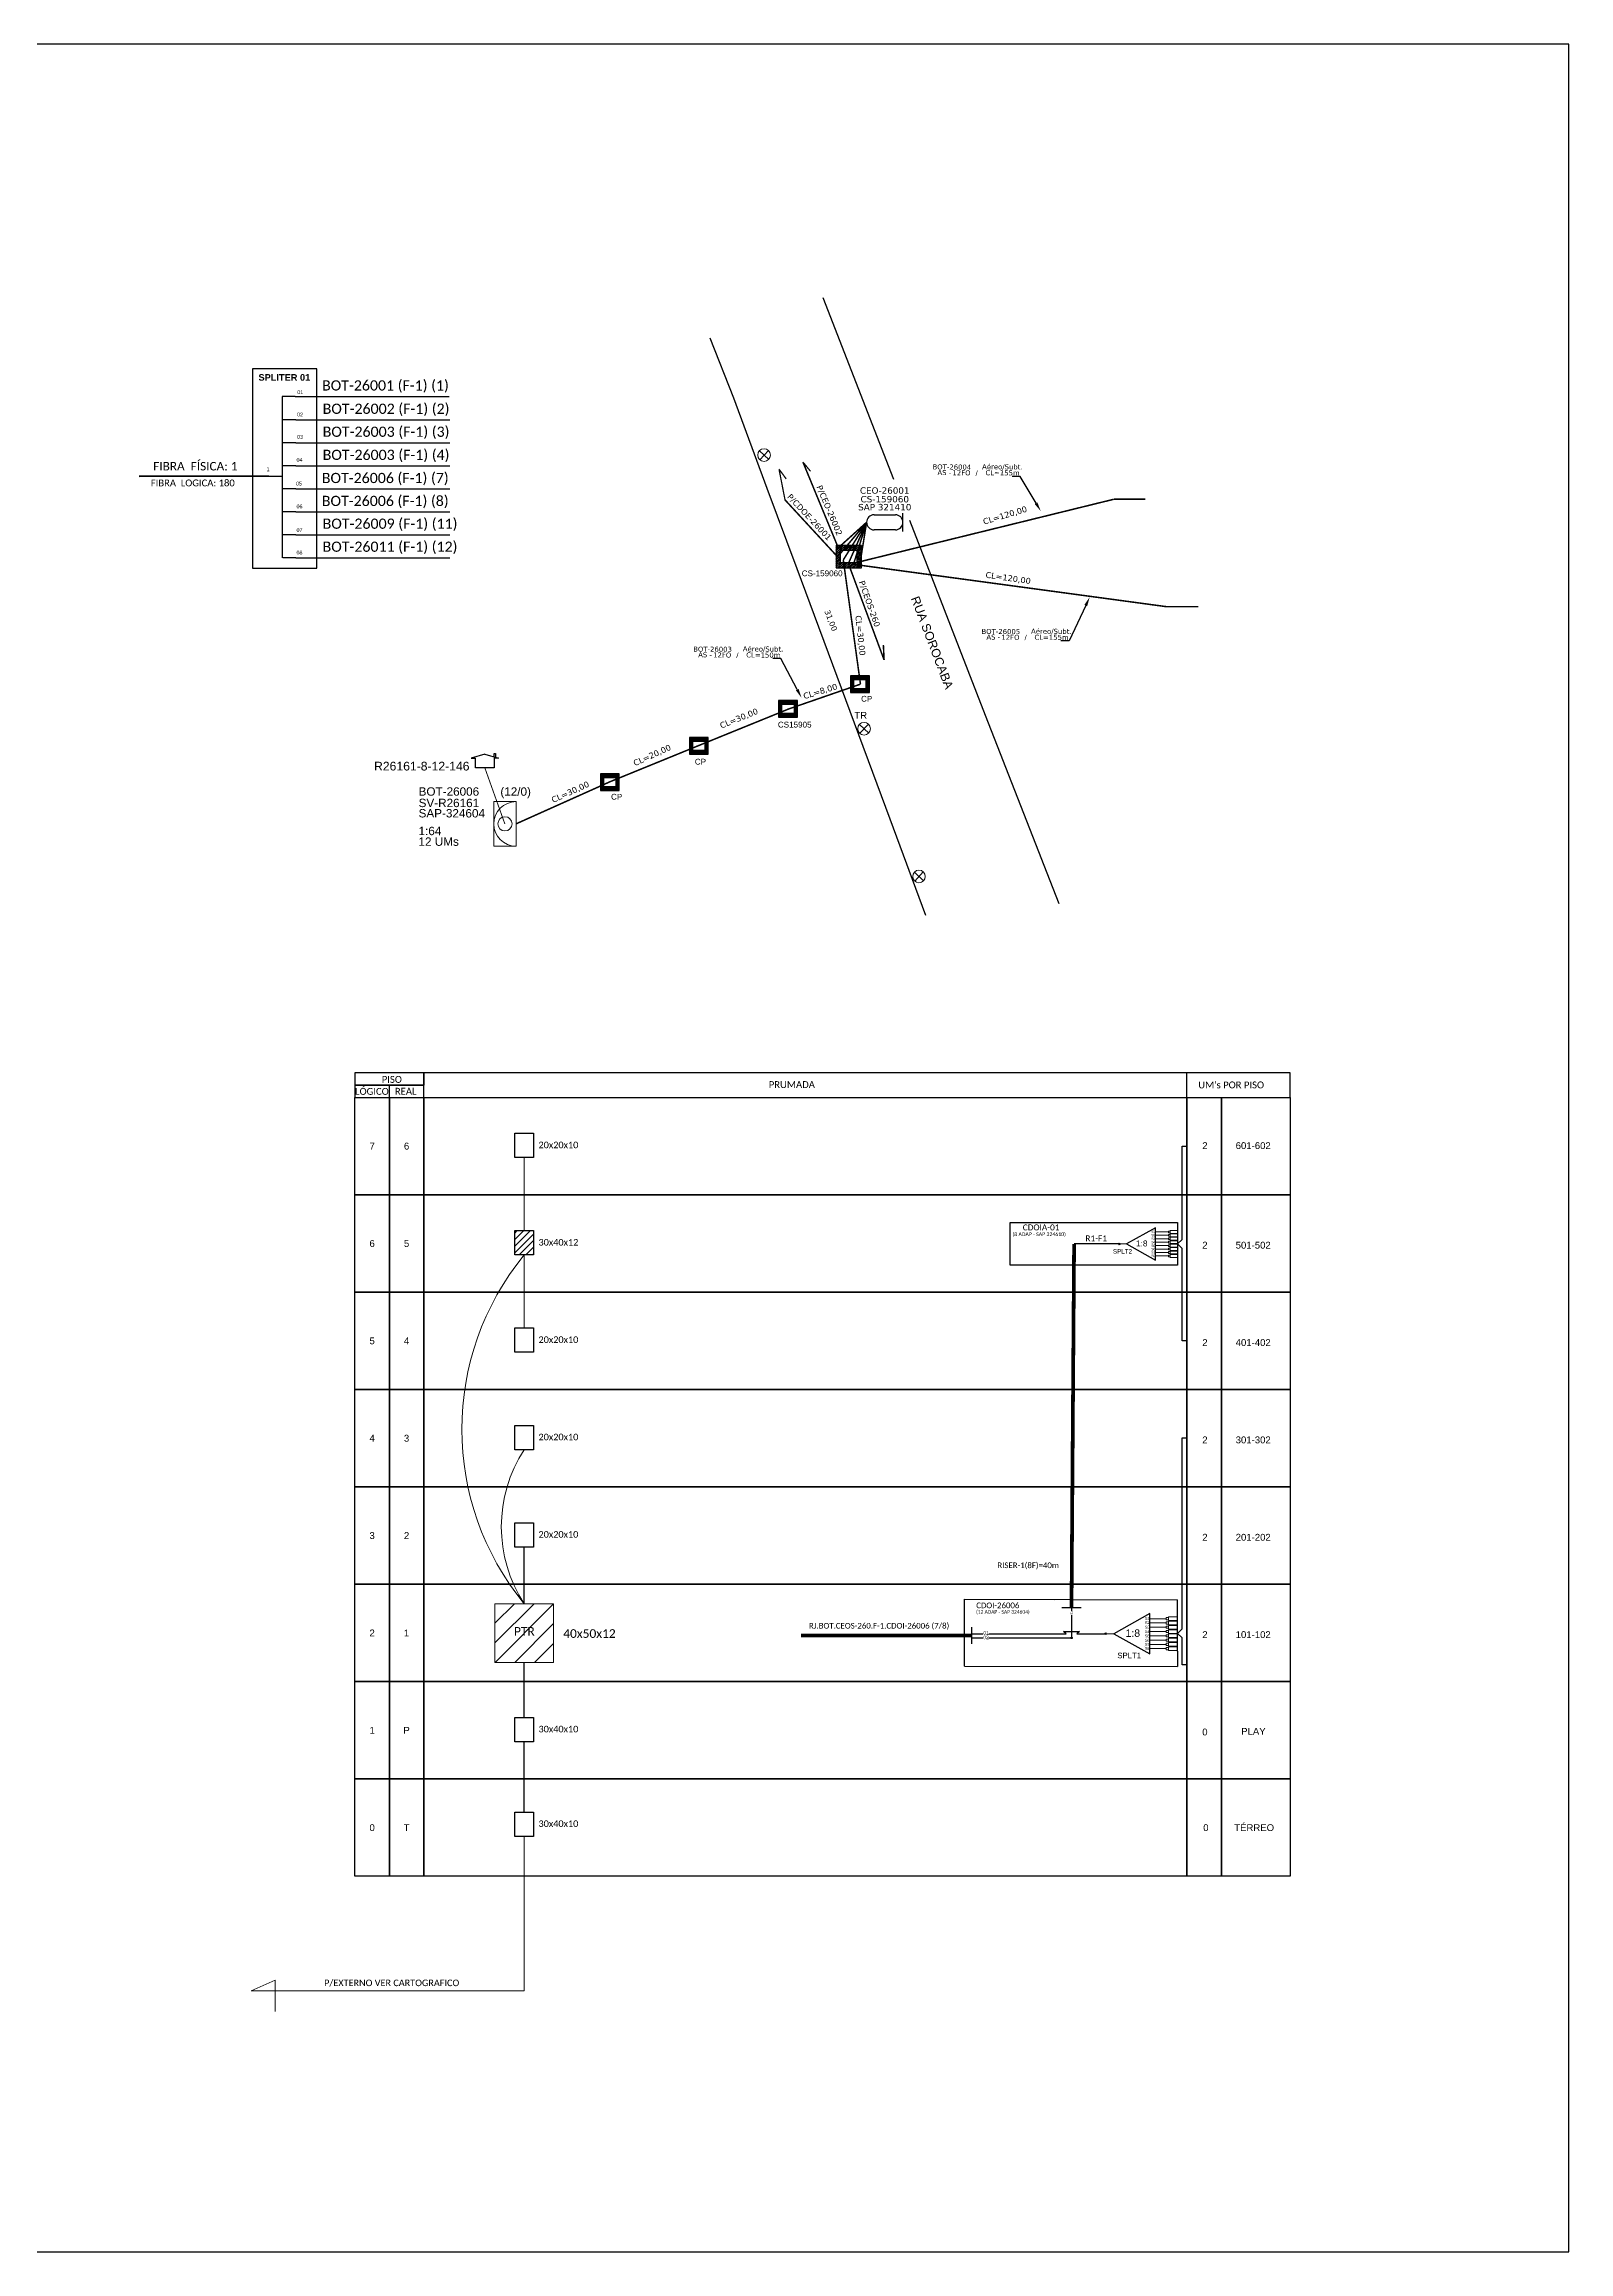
# Paper-space layout 'CDOI-26006' of a CAD drawing. Header units: metres, sheet in millimetres. Extents: x 364 to 1203, y 34 to 628.
# Drawn here: x 793 to 1203, y 34 to 628 of the extents above; entities that cross this region are included whole.
import ezdxf
from ezdxf import colors
from ezdxf.entities.mleader import LeaderData, LeaderLine
from ezdxf.enums import TextEntityAlignment as Align
from ezdxf.math import Vec2, Vec3

# ---------------------------------------------------------------- set-up
doc = ezdxf.new("R2010")
doc.units = ezdxf.units.M
doc.header["$LTSCALE"] = 0.5
doc.header["$MEASUREMENT"] = 0
doc.header["$PDMODE"] = 33
doc.header["$PDSIZE"] = 1e-05
for name, color, linetype in [('10.1-Caixas Subterrâneas', 5, 'Continuous'), ('20.4-CEOS', 1, 'Continuous'), ('20.5-CEO', 1, 'Continuous'), ('CAP a instalar', 1, 'Continuous'), ('celulas gpon', 7, 'Continuous'), ('DROP DE CLIENTE', 140, 'Continuous'), ('E.T.', 7, 'Continuous'), ('label_cabos', 7, 'Continuous'), ('locais legendas', 7, 'Continuous'), ('QUADRA', 7, 'Continuous'), ('surveys', 7, 'Continuous'), ('surveys legendas', 7, 'Continuous')]:
    doc.layers.add(name, color=color, linetype=linetype)
for name, color, linetype, lineweight in [('10.4-Postes', 1, 'Continuous', 0), ("20.0-LEGENDA DOS CDO'S", 1, 'Continuous', 0), ('20.1-CDO_INTERIOR', 1, 'Continuous', 0), ('Divisa Lote', 240, 'Continuous', 0), ('Segmento Logradouro Texto', 238, 'Continuous', 0)]:
    doc.layers.add(name, color=color, linetype=linetype, lineweight=lineweight)
doc.layers.add('EXTRA', color=50, linetype='Continuous', plot=False)
doc.styles.add('ARIAL', font='arial.ttf')
doc.styles.add('DIGICADE', font='arial.ttf')
doc.styles.add('MtXpl_Calibri', font='calibri.ttf')
doc.styles.add('siredit', font='verdana.ttf')
doc.styles.get("Standard").update_dxf_attribs({"font": 'arial.ttf'})
doc.styles.add('WMF-Calibri0', font='calibri.ttf')
doc.linetypes.add('FENCELINE1', pattern='A,0.25,-0.1,[133,ltypeshp.shx,S=0.1,R=0,X=-0.1,Y=0],-0.1,1', length=1.45)

# ---------------------------------------------------------------- blocks, each defined once
blk = doc.blocks.new('SURVEY_SURVEY')
for p, q in [((-0.0000016, 0.0000187), (-0.0000173, 0.0000141)), ((-0.0000173, 0.0000141), (-0.0000124, 0.0000141)), ((-0.0000124, 0.0000029), (-0.0000124, 0.0000141)), ((0.0000091, 0.0000029), (-0.0000124, 0.0000029)), ((-0.0000016, 0.0000187), (0.0000141, 0.0000141)), ((0.0000089, 0.0000194), (0.0000105, 0.0000194)), ((0.0000089, 0.0000157), (0.0000089, 0.0000194)), ((0.0000141, 0.0000141), (0.0000091, 0.0000141)), ((0.0000091, 0.0000141), (0.0000091, 0.0000029)), ((0.0000105, 0.0000194), (0.0000105, 0.0000152))]:
    blk.add_line(p, q)
blk = doc.blocks.new('POLE_POLE')
at = {"color": 1}
for p, q in [((-0.0000031, 0.0000069), (0.0000027, 0.0000015)), ((0.0000025, 0.0000071), (-0.0000029, 0.0000013))]:
    blk.add_line(p, q, dxfattribs=at)
blk.add_circle((-0.0000002, 0.0000042), 0.00000396, dxfattribs=at)
blk = doc.blocks.new('*X1')
at = {"color": 0, "linetype": 'Continuous'}
for p, q in [((-1.25, 0.34099), (-0.49099, 1.1)), ((-1.25, 0.517767), (-0.667767, 1.1)), ((-1.25, 0.694544), (-0.844544, 1.1)), ((-1.25, 0.87132), (-1.02132, 1.1)), ((-1.25, 1.048097), (-1.198097, 1.1)), ((-1.25, 0.164214), (-0.8035, 0.610714)), ((-1.25, -0.012563), (-0.8035, 0.433937)), ((-1.25, -0.18934), (-0.8035, 0.25716)), ((-1.25, -0.366117), (-0.8035, 0.080383)), ((-0.789214, 0.625), (-0.314214, 1.1)), ((-0.612437, 0.625), (-0.137437, 1.1)), ((-0.43566, 0.625), (0.03934, 1.1)), ((-0.258883, 0.625), (0.216117, 1.1)), ((-0.082107, 0.625), (0.392893, 1.1)), ((0.09467, 0.625), (0.56967, 1.1)), ((0.271447, 0.625), (0.746447, 1.1)), ((0.448223, 0.625), (0.923223, 1.1)), ((0.625, 0.625), (1.1, 1.1)), ((0.801777, 0.625), (1.25, 1.073223)), ((0.8035, 0.449947), (1.25, 0.896447)), ((0.8035, 0.27317), (1.25, 0.71967)), ((0.8035, 0.096393), (1.25, 0.542893)), ((0.8035, -0.080383), (1.25, 0.366117)), ((0.8035, -0.25716), (1.25, 0.18934)), ((0.8035, -0.433937), (1.25, 0.012563)), ((-1.25, -0.542893), (-0.8035, -0.096393)), ((-1.25, -0.71967), (-0.8035, -0.27317)), ((-1.25, -0.896447), (-0.8035, -0.449947)), ((-1.25, -1.073223), (-0.801777, -0.625)), ((-1.1, -1.1), (-0.625, -0.625)), ((-0.923223, -1.1), (-0.448223, -0.625)), ((-0.746447, -1.1), (-0.271447, -0.625)), ((-0.56967, -1.1), (-0.09467, -0.625)), ((-0.392893, -1.1), (0.082107, -0.625)), ((-0.216117, -1.1), (0.258883, -0.625)), ((-0.03934, -1.1), (0.43566, -0.625)), ((0.137437, -1.1), (0.612437, -0.625)), ((0.314214, -1.1), (0.789214, -0.625)), ((0.49099, -1.1), (1.25, -0.34099)), ((0.667767, -1.1), (1.25, -0.517767)), ((0.8035, -0.610714), (1.25, -0.164214)), ((0.844544, -1.1), (1.25, -0.694544)), ((1.02132, -1.1), (1.25, -0.87132)), ((1.198097, -1.1), (1.25, -1.048097))]:
    blk.add_line(p, q, dxfattribs=at)
blk = doc.blocks.new('MANHOLE_MQ')
at = {"color": 0, "linetype": 'Continuous'}
for p, q in [((0.0000062, 0.0000057), (-0.0000063, 0.0000057)), ((-0.0000063, 0.0000057), (-0.0000063, -0.0000053)), ((-0.000004, 0.0000033), (0.000004, 0.0000033)), ((-0.000004, -0.0000029), (-0.000004, 0.0000033)), ((0.000004, 0.0000033), (0.000004, -0.0000029)), ((0.0000062, -0.0000053), (0.0000062, 0.0000057)), ((-0.0000063, -0.0000053), (0.0000062, -0.0000053)), ((0.000004, -0.0000029), (-0.000004, -0.0000029)), ((0.000004, -0.0000029), (0.000004, -0.0000029))]:
    blk.add_line(p, q, dxfattribs=at)
at = {"color": 0, "linetype": 'Continuous', "xscale": 5e-06, "yscale": 5e-06, "zscale": 1e-05}
blk.add_blockref('*X1', (0, 0.0000002), dxfattribs=at)
blk = doc.blocks.new('LEGENDA DOS CABOS')
at = {"layer": 'label_cabos', "color": 0, "style": 'siredit'}
for tag, p in [('TIPO_CABO', (2.74, 0.52)), ('ID', (4.24, 1.63)), ('CABO', (6.16, 0.47)), ('/', (9.19, 0.47)), ('METROS', (14.36, 0.47)), ('XX', (14.31, 1.67))]:
    blk.add_attdef(tag, text='', height=1, rotation=359.69, dxfattribs=at).set_placement(p, align=Align.MIDDLE_CENTER)
blk = doc.blocks.new('A$C415C251F')
at = {"color": 3}
blk.add_point((0, 0), dxfattribs=at)
blk = doc.blocks.new('LEG_CDOIA8_C-SPLT_DIR')
at = {"color": 3}
blk.add_blockref('A$C415C251F', (0, 0), dxfattribs=at)
at = {"color": 1, "style": 'WMF-Calibri0', "flags": 4}
blk.add_attdef('CDO', (-26.84, -2.61), '', height=2, dxfattribs=at)
blk.add_attdef('MODELO', text='', height=1.5, dxfattribs=at).set_placement((-22.23, -4.54), align=Align.CENTER)
at = {"style": 'ARIAL', "flags": 4}
blk.add_attdef('SPLITAGEM', text='', height=1.5, dxfattribs=at).set_placement((-18.36, -12.59), align=Align.CENTER)
blk = doc.blocks.new('SPLT_1-8_SC-APC')
at = {"color": 1}
blk.add_lwpolyline([(-7.37, -2.1), (-17.04, -7.55), (-7.37, -13), (-7.37, -2.1)], dxfattribs=at)
at = {"color": 3, "lineweight": 0}
for points in [[(-2.99, -3.51), (-7.37, -3.51)], [(-7.37, -4.66), (-2.99, -4.66)], [(-7.37, -5.82), (-2.99, -5.82)], [(-2.41, -3.02), (-2.41, -4)], [(-2.41, -3.02), (0, -3.02)], [(-2.41, -4), (0, -4)], [(-2.41, -4.17), (-2.41, -5.16)], [(-2.41, -4.17), (0, -4.17)], [(-2.41, -5.16), (0, -5.16)], [(-2.41, -5.32), (-2.41, -6.31)], [(-2.41, -5.32), (0, -5.32)], [(-7.37, -6.97), (-2.99, -6.97)], [(-7.37, -8.12), (-2.99, -8.12)], [(-7.37, -9.28), (-2.99, -9.28)], [(-7.37, -10.43), (-2.99, -10.43)], [(-7.37, -11.58), (-2.99, -11.58)], [(-2.41, -6.31), (0, -6.31)], [(-2.41, -6.48), (-2.41, -7.46)], [(-2.41, -6.48), (0, -6.48)], [(-2.41, -7.46), (0, -7.46)], [(-2.41, -7.63), (-2.41, -8.62)], [(-2.41, -7.63), (0, -7.63)], [(-2.41, -8.62), (0, -8.62)], [(-2.41, -8.78), (-2.41, -9.77)], [(-2.41, -8.78), (0, -8.78)], [(-2.41, -9.77), (0, -9.77)], [(-2.41, -9.94), (-2.41, -10.92)], [(-2.41, -9.94), (0, -9.94)], [(-2.41, -10.92), (0, -10.92)], [(-2.41, -11.09), (-2.41, -12.08)], [(-2.41, -11.09), (0, -11.09)], [(-2.41, -12.08), (0, -12.08)]]:
    blk.add_lwpolyline(points, dxfattribs=at)
for points in [[(-2.99, -3.22), (-2.41, -3.22), (-2.41, -3.8), (-2.99, -3.8)], [(-2.99, -4.38), (-2.41, -4.38), (-2.41, -4.95), (-2.99, -4.95)], [(-2.99, -5.53), (-2.41, -5.53), (-2.41, -6.1), (-2.99, -6.1)], [(-2.99, -6.68), (-2.41, -6.68), (-2.41, -7.26), (-2.99, -7.26)], [(-2.99, -7.84), (-2.41, -7.84), (-2.41, -8.41), (-2.99, -8.41)], [(-2.99, -8.99), (-2.41, -8.99), (-2.41, -9.56), (-2.99, -9.56)], [(-2.99, -10.14), (-2.41, -10.14), (-2.41, -10.72), (-2.99, -10.72)], [(-2.99, -11.3), (-2.41, -11.3), (-2.41, -11.87), (-2.99, -11.87)]]:
    blk.add_lwpolyline(points, close=True, dxfattribs=at)
at = {"color": 1, "lineweight": 0}
blk.add_lwpolyline([(-17.04, -7.55), (-19.26, -7.55)], dxfattribs=at)
at = {"color": 1, "style": 'ARIAL'}
for s, height, p in [('S1', 0.75, (-8.74, -3.78)), ('S2', 0.75, (-8.74, -4.97)), ('S3', 0.75, (-8.74, -6.18)), ('1:8', 2, (-13.91, -8.4)), ('S4', 0.75, (-8.74, -7.36)), ('S5', 0.75, (-8.74, -8.57)), ('S6', 0.75, (-8.74, -9.69)), ('S7', 0.75, (-8.74, -10.78)), ('S8', 0.75, (-8.74, -11.9))]:
    blk.add_text(s, height=height, dxfattribs=at).set_placement(p)
blk = doc.blocks.new('SPLITTER_')
blk.add_point((0, 0))
at = {"style": 'ARIAL', "flags": 4}
blk.add_attdef('SPLT', (0, -3.26), '', height=1.5, dxfattribs=at)

psp = doc.layouts.new('CDOI-26006')

# ---------------------------------------------------------------- hatches: boundary and pattern name
h = psp.add_hatch()
h.set_pattern_fill('ANSI31', color=1, scale=10)
h.set_pattern_definition([(45, (-9913.5449, 2519.7752), (-0.88388348, 0.88388348), [])])
h.paths.add_polyline_path([(924.49, 309.07), (919.46, 309.07), (919.46, 302.53), (924.49, 302.53)])
h = psp.add_hatch(color=3)
h.dxf.hatch_style = 1
edge = h.paths.add_edge_path()
edge.add_arc((1082.05, 305.5), 0.205, 0, 360)
h = psp.add_hatch(color=3)
h.dxf.hatch_style = 1
edge = h.paths.add_edge_path()
edge.add_arc((1069.19, 199.51), 0.195, 0, 360)
h = psp.add_hatch(color=3)
h.dxf.hatch_style = 1
edge = h.paths.add_edge_path()
edge.add_arc((1069.19, 199.51), 0.195, 0, 360)
h = psp.add_hatch(color=3)
h.dxf.hatch_style = 1
edge = h.paths.add_edge_path()
edge.add_arc((1078.4, 200.63), 0.195, 0, 360)
h = psp.add_hatch(color=3)
h.dxf.hatch_style = 1
edge = h.paths.add_edge_path()
edge.add_arc((1078.4, 200.63), 0.195, 0, 360)
at = {"layer": 'EXTRA'}
h = psp.add_hatch(dxfattribs=at)
h.set_pattern_fill('ANSI31', color=1, scale=30)
h.set_pattern_definition([(45, (-14538.9344, -4399.0187), (-2.6516504, 2.6516504), [])])
h.paths.add_polyline_path([(929.88, 208.69), (914.07, 208.69), (914.07, 192.88), (929.88, 192.88)])
h.paths.add_polyline_path([(918.63, 199.51), (925.44, 199.51), (925.44, 202.99), (918.63, 202.99)], flags=24)

# ---------------------------------------------------------------- linework, layer by layer
at = {"color": 7, "linetype": 'Continuous'}
for p, q in [((856.86, 533.52), (856.86, 490.09)), ((860.38, 533.52), (856.86, 533.52)), ((860.56, 527.23), (857.04, 527.23)), ((860.56, 521.04), (857.04, 521.04)), ((853.21, 512.09), (856.85, 512.09)), ((860.56, 514.82), (857.04, 514.82)), ((860.56, 508.66), (857.04, 508.66)), ((860.56, 502.49), (857.04, 502.49)), ((860.56, 496.3), (857.04, 496.3)), ((860.56, 490.13), (857.04, 490.13))]:
    psp.add_line(p, q, dxfattribs=at)
at = {"color": 10, "linetype": 'Continuous'}
for p, q in [((860.38, 533.52), (901.75, 533.5)), ((860.56, 527.23), (901.93, 527.22)), ((860.56, 521.05), (901.93, 521.04)), ((860.56, 514.83), (901.93, 514.82)), ((860.56, 508.67), (901.93, 508.66)), ((860.56, 502.5), (901.93, 502.49)), ((860.56, 496.32), (901.93, 496.3)), ((860.56, 490.13), (901.93, 490.11))]:
    psp.add_line(p, q, dxfattribs=at)
at = {"color": 1, "linetype": 'Continuous', "lineweight": 60}
psp.add_line((853.21, 512.09), (818.43, 511.98), dxfattribs=at)
for points in [[(1202.98, 628.31), (364.41, 628.31), (364.41, 34.31), (1202.98, 34.31), (1202.98, 628.31)], [(894.95, 344.91), (1128.01, 344.91), (1128.01, 351.49), (894.95, 351.49), (894.95, 351.49), (894.95, 348.2)], [(1100.23, 344.91), (1100.23, 351.49)], [(885.69, 344.91), (885.69, 348.2)], [(1042.38, 199.76), (1042.38, 199.76)], [(1042.38, 199.7), (1042.38, 199.7)]]:
    psp.add_lwpolyline(points)
at = {"color": 7}
psp.add_lwpolyline([(848.89, 487.31), (866.17, 487.31), (866.17, 540.96), (848.89, 540.96)], close=True, dxfattribs=at)
for points in [[(876.43, 348.2), (894.95, 348.2), (894.95, 351.49), (876.43, 351.49)], [(876.43, 344.91), (894.95, 344.91), (894.95, 348.2), (876.43, 348.2)]]:
    psp.add_lwpolyline(points, close=True)
at = {"color": 0}
for points in [[(876.43, 344.91), (885.69, 344.91), (885.69, 318.71), (876.43, 318.71)], [(885.69, 344.91), (894.95, 344.91), (894.95, 318.71), (885.69, 318.71)], [(894.95, 344.91), (1100.24, 344.91), (1100.24, 318.71), (894.95, 318.71)], [(1100.24, 344.91), (1109.5, 344.91), (1109.5, 318.71), (1100.24, 318.71)], [(1109.5, 344.91), (1128.01, 344.91), (1128.01, 318.71), (1109.5, 318.71)], [(919.46, 335.27), (924.49, 335.27), (924.49, 328.72), (919.46, 328.72)], [(876.43, 318.71), (885.69, 318.71), (885.69, 292.52), (876.43, 292.52)], [(885.69, 318.71), (894.95, 318.71), (894.95, 292.52), (885.69, 292.52)], [(894.95, 318.71), (1100.24, 318.71), (1100.24, 292.52), (894.95, 292.52)], [(1100.24, 318.71), (1109.5, 318.71), (1109.5, 292.52), (1100.24, 292.52)], [(1109.5, 318.71), (1128.01, 318.71), (1128.01, 292.52), (1109.5, 292.52)], [(876.43, 292.52), (885.69, 292.52), (885.69, 266.32), (876.43, 266.32)], [(885.69, 292.52), (894.95, 292.52), (894.95, 266.32), (885.69, 266.32)], [(894.95, 292.52), (1100.24, 292.52), (1100.24, 266.32), (894.95, 266.32)], [(1100.24, 292.52), (1109.5, 292.52), (1109.5, 266.32), (1100.24, 266.32)], [(1109.5, 292.52), (1128.01, 292.52), (1128.01, 266.32), (1109.5, 266.32)], [(919.46, 282.88), (924.49, 282.88), (924.49, 276.33), (919.46, 276.33)], [(876.43, 266.32), (885.69, 266.32), (885.69, 240.13), (876.43, 240.13)], [(885.69, 266.32), (894.95, 266.32), (894.95, 240.13), (885.69, 240.13)], [(894.95, 266.32), (1100.24, 266.32), (1100.24, 240.13), (894.95, 240.13)], [(1100.24, 266.32), (1109.5, 266.32), (1109.5, 240.13), (1100.24, 240.13)], [(1109.5, 266.32), (1128.01, 266.32), (1128.01, 240.13), (1109.5, 240.13)], [(919.46, 256.68), (924.49, 256.68), (924.49, 250.14), (919.46, 250.14)], [(876.43, 240.13), (885.69, 240.13), (885.69, 213.93), (876.43, 213.93)], [(885.69, 240.13), (894.95, 240.13), (894.95, 213.93), (885.69, 213.93)], [(894.95, 240.13), (1100.24, 240.13), (1100.24, 213.93), (894.95, 213.93)], [(1100.24, 240.13), (1109.5, 240.13), (1109.5, 213.93), (1100.24, 213.93)], [(1109.5, 240.13), (1128.01, 240.13), (1128.01, 213.93), (1109.5, 213.93)], [(919.46, 230.49), (924.49, 230.49), (924.49, 223.94), (919.46, 223.94)], [(876.43, 213.93), (885.69, 213.93), (885.69, 187.74), (876.43, 187.74)], [(885.69, 213.93), (894.95, 213.93), (894.95, 187.74), (885.69, 187.74)], [(894.95, 213.93), (1100.24, 213.93), (1100.24, 187.74), (894.95, 187.74)], [(1100.24, 213.93), (1109.5, 213.93), (1109.5, 187.74), (1100.24, 187.74)], [(1109.5, 213.93), (1128.01, 213.93), (1128.01, 187.74), (1109.5, 187.74)], [(876.43, 187.74), (885.69, 187.74), (885.69, 161.54), (876.43, 161.54)], [(885.69, 187.74), (894.95, 187.74), (894.95, 161.54), (885.69, 161.54)], [(894.95, 187.74), (1100.24, 187.74), (1100.24, 161.54), (894.95, 161.54)], [(1100.24, 187.74), (1109.5, 187.74), (1109.5, 161.54), (1100.24, 161.54)], [(1109.5, 187.74), (1128.01, 187.74), (1128.01, 161.54), (1109.5, 161.54)], [(919.46, 178.1), (924.49, 178.1), (924.49, 171.55), (919.46, 171.55)], [(876.43, 161.54), (885.69, 161.54), (885.69, 135.35), (876.43, 135.35)], [(885.69, 161.54), (894.95, 161.54), (894.95, 135.35), (885.69, 135.35)], [(894.95, 161.54), (1100.24, 161.54), (1100.24, 135.35), (894.95, 135.35)], [(1100.24, 161.54), (1109.5, 161.54), (1109.5, 135.35), (1100.24, 135.35)], [(1109.5, 161.54), (1128.01, 161.54), (1128.01, 135.35), (1109.5, 135.35)], [(919.46, 152.65), (924.49, 152.65), (924.49, 146.1), (919.46, 146.1)]]:
    psp.add_lwpolyline(points, close=True, dxfattribs=at)
at = {"color": 3}
for points in [[(1100.24, 279.42), (1098.92, 279.4), (1098.92, 304.29), (1097.66, 305.5), (1098.92, 306.71), (1098.92, 306.71), (1098.92, 331.81), (1100.24, 331.81)], [(1100.24, 192.24), (1098.92, 192.22), (1098.92, 199.51), (1097.66, 200.71), (1098.92, 201.92), (1098.92, 201.92), (1098.92, 253.31), (1100.24, 253.31)], [(921.97, 208.69), (921.97, 223.94)], [(1042.38, 200.63), (1045.38, 200.63)], [(1046.96, 200.63), (1053.22, 200.63), (1053.22, 200.63)], [(1053.22, 200.63), (1067.72, 200.63)], [(1067.72, 200.63), (1067.08, 201.25), (1071.3, 201.25), (1070.66, 200.63)], [(1070.66, 200.63), (1078.4, 200.63)]]:
    psp.add_lwpolyline(points, dxfattribs=at)
at = {"color": 1}
for points in [[(919.46, 309.07), (924.49, 309.07), (924.49, 302.53), (919.46, 302.53)], [(1052.72, 311.23), (1097.66, 311.23), (1097.66, 299.77), (1052.72, 299.77)]]:
    psp.add_lwpolyline(points, close=True, dxfattribs=at)
at = {"color": 5, "const_width": 1}
psp.add_lwpolyline([(1069.19, 207.66), (1069.89, 305.5)], dxfattribs=at)
at = {"color": 5}
for points in [[(1081.85, 305.5), (1069.89, 305.5)], [(1066.59, 207.66), (1071.79, 207.66)], [(1069.19, 207.66), (1069.19, 206.7)], [(1069.19, 205.62), (1069.19, 199.51)], [(1069.19, 199.51), (1069.19, 199.51)]]:
    psp.add_lwpolyline(points, dxfattribs=at)
at = {"color": 10, "lineweight": 0}
psp.add_lwpolyline([(914.07, 208.69), (929.88, 208.69), (929.88, 192.88), (914.07, 192.88)], close=True, dxfattribs=at)
at = {"color": 1}
for points in [[(1040.38, 209.88), (1097.66, 209.74)], [(1097.66, 195.93), (1097.66, 209.74)], [(1042.38, 197.87), (1042.38, 202.36)], [(921.97, 178.1), (921.97, 192.88)], [(1040.38, 191.92), (1097.66, 191.77)], [(1097.66, 195.93), (1097.66, 191.77)], [(921.97, 152.65), (921.97, 171.55)]]:
    psp.add_lwpolyline(points, dxfattribs=at)
at = {"color": 1, "const_width": 1}
psp.add_lwpolyline([(1042.38, 200.11), (996.41, 200.11)], dxfattribs=at)
at = {"color": 2}
for points in [[(1042.38, 199.51), (1045.38, 199.51)], [(1046.96, 199.51), (1069.19, 199.51), (1069.19, 199.51)]]:
    psp.add_lwpolyline(points, dxfattribs=at)
at = {"color": 3}
for centre, radius in [((1082.05, 305.5), 0.205), ((1069.19, 199.51), 0.195), ((1069.19, 199.51), 0.195), ((1078.4, 200.63), 0.195), ((1078.4, 200.63), 0.195)]:
    psp.add_circle(centre, radius, dxfattribs=at)
psp.add_point((1088.95, 197.28))
at = {"layer": '10.1-Caixas Subterrâneas', "color": 1}
psp.add_lwpolyline([(1040.38, 191.92), (1040.38, 209.88)], dxfattribs=at)
at = {"layer": '20.1-CDO_INTERIOR', "color": 1, "lineweight": 18}
psp.add_lwpolyline([(913.79, 412.53), (913.78, 424.51), (919.77, 424.51), (919.78, 412.53)], close=True, dxfattribs=at)
psp.add_circle((916.78, 418.52), 1.92, dxfattribs=at)
psp.add_arc((919.77, 418.52), 5.99, 90.02759, 270.02759, dxfattribs=at)
at = {"layer": '20.5-CEO', "color": 5}
for p, q in [((1016.11, 501.69), (1021.81, 501.69)), ((1021.81, 497.63), (1016.11, 497.63))]:
    psp.add_line(p, q, dxfattribs=at)
psp.add_lwpolyline([(1023.85, 497.21), (1023.85, 502.11)], dxfattribs=at)
for centre, start, end in [((1016.11, 499.66), 90, 270), ((1021.81, 499.66), 270, 90)]:
    psp.add_arc(centre, 2.03, start, end, dxfattribs=at)
at = {"layer": 'CAP a instalar', "color": 0, "linetype": 'FENCELINE1', "ltscale": 5, "const_width": 0.34}
for points in [[(992.46, 511.32), (990.51, 513.96)], [(990.51, 513.96), (992.16, 505.51)], [(992.46, 511.32), (992.46, 511.32)], [(998.98, 513.39), (996.94, 515.86)]]:
    psp.add_lwpolyline(points, dxfattribs=at)
at = {"layer": 'CAP a instalar', "color": 0, "ltscale": 5, "const_width": 0.407}
for points in [[(996.94, 515.86), (1006.45, 492.8)], [(1006.27, 490.36), (992.21, 505.6)], [(1014.07, 499.66), (1006.2, 490.3)], [(1014.07, 499.66), (1006.45, 492.8)], [(1014.07, 499.66), (1009.17, 488.57)], [(1018.78, 462.63), (1009.17, 488.57)], [(1018.78, 462.63), (1018.58, 466.67)]]:
    psp.add_lwpolyline(points, dxfattribs=at)
at = {"layer": 'CAP a instalar', "color": 251, "ltscale": 5, "const_width": 0.407}
for points in [[(1012.37, 489.08), (1080.58, 505.86)], [(1089.08, 505.86), (1080.58, 505.86)], [(1010.55, 488.35), (1014.07, 499.66)], [(1012.37, 489.08), (1014.07, 499.66)], [(1010.55, 488.35), (1094.86, 476.94)], [(1103.35, 476.94), (1094.86, 476.94)]]:
    psp.add_lwpolyline(points, dxfattribs=at)
at = {"layer": 'CAP a instalar', "color": 1, "ltscale": 5, "const_width": 0.407}
for points in [[(1014.07, 499.66), (1007.8, 489.53)], [(1007.8, 489.53), (1012.42, 456.11), (1012.42, 456.11)]]:
    psp.add_lwpolyline(points, dxfattribs=at)
at = {"layer": 'CAP a instalar', "ltscale": 5, "const_width": 0.407}
for points in [[(993.31, 449.5), (992.7, 449.29), (1012.42, 456.11)], [(993.01, 449.39), (968.93, 439.6), (944.99, 429.83), (919.77, 418.52)]]:
    psp.add_lwpolyline(points, dxfattribs=at)
at = {"layer": 'Divisa Lote', "color": 3, "linetype": 'ByBlock', "lineweight": 0}
for points in [[(921.97, 309.07), (921.97, 328.72)], [(921.97, 302.53), (921.97, 282.88)]]:
    psp.add_lwpolyline(points, dxfattribs=at)
at = {"layer": 'Divisa Lote', "color": 10, "linetype": 'ByBlock', "lineweight": 0}
psp.add_lwpolyline([(921.97, 146.1), (921.97, 104.52), (848.54, 104.52), (854.98, 107.43), (854.98, 99.01)], dxfattribs=at)
at = {"layer": 'Divisa Lote', "color": 3, "linetype": 'ByBlock', "lineweight": 0}
for centre, radius, start, end in [((979.15, 255.61), 73.96, 140.62735, 219.37265), ((953.7, 229.41), 37.89, 146.84356, 213.15644)]:
    psp.add_arc(centre, radius, start, end, dxfattribs=at)
at = {"layer": 'DROP DE CLIENTE', "linetype": 'ByBlock', "lineweight": 0}
psp.add_lwpolyline([(916.78, 418.52), (911.4, 433.56)], dxfattribs=at)
at = {"layer": 'QUADRA'}
for points in [[(1002.27, 560.12), (1021.28, 511.28)], [(987.33, 508.79), (978.33, 533.04), (971.97, 549.23)], [(995.38, 487.11), (987.33, 508.79)], [(1025.59, 500.22), (1046.01, 447.76)], [(1029.96, 393.85), (1020.37, 419.8), (995.38, 487.11)], [(1046.01, 447.76), (1065.74, 397.06)]]:
    psp.add_lwpolyline(points, dxfattribs=at)

# ---------------------------------------------------------------- block references
at = {"color": 1}
ref = psp.add_blockref('LEG_CDOIA8_C-SPLT_DIR', (1078.28, 311.23), dxfattribs=dict(at, xscale=0.7999999999992724, yscale=0.7999999999992724, zscale=0.7999999999992724))
ref.add_attrib('CDO', 'CDOIA-01', (1056.08, 309.14), dxfattribs={"color": 1, "height": 1.6, "style": 'WMF-Calibri0'})
ref.add_attrib('MODELO', '(8 ADAP - SAP 324610)', dxfattribs={"color": 1, "height": 1, "style": 'WMF-Calibri0'}).set_placement((1060.49, 307.6), align=Align.CENTER)
at = {"color": 3, "xscale": 0.7999999999992724, "yscale": 0.7999999999992724, "zscale": 0.7999999999992724}
psp.add_blockref('SPLT_1-8_SC-APC', (1097.66, 311.54), dxfattribs=at)
at = {"color": 5}
ref = psp.add_blockref('SPLITTER_', (1080.35, 305.5), dxfattribs=dict(at, xscale=0.7999999999992724, yscale=0.7999999999992724, zscale=0.7999999999992724))
ref.add_attrib('SPLT', 'SPLT2', (1080.35, 302.89), dxfattribs={"height": 1.2, "style": 'ARIAL'})
at = {"color": 3}
psp.add_blockref('SPLT_1-8_SC-APC', (1097.66, 208.18), dxfattribs=at)
at = {"layer": '10.1-Caixas Subterrâneas', "color": 30, "rotation": 180.0000000000614}
for p, xscale, yscale, zscale in [((1009.23, 490.55), 544969.7143022919, 544969.7143022919, 544969.7143022919), ((1012.25, 456.19), 407032.0114832351, 407032.0114832351, 407032.0114832351), ((992.92, 449.53), 407032.0114832351, 407032.0114832351, 407032.0114832351), ((968.93, 439.6), 407032.0114832351, 407032.0114832351, 407032.0114832351), ((944.99, 429.83), 407032.0114832351, 407032.0114832351, 407032.0114832351)]:
    psp.add_blockref('MANHOLE_MQ', p, dxfattribs=dict(at, xscale=xscale, yscale=yscale, zscale=zscale))
at = {"layer": '10.4-Postes', "color": 1, "xscale": 429190.2424782891, "yscale": 429190.2424782891, "zscale": 429190.2424782891}
for p in [(986.58, 515.95), (1013.49, 442.32), (1028.25, 402.56)]:
    psp.add_blockref('POLE_POLE', p, dxfattribs=at)
at = {"layer": '10.4-Postes', "color": 1}
ref = psp.add_blockref('LEG_CDOIA8_C-SPLT_DIR', (1064.63, 209.47), dxfattribs=dict(at, xscale=0.7595886718511338, yscale=0.7595886718511338, zscale=0.7595886718511338))
ref.add_attrib('CDO', 'CDOI-26006', (1043.56, 207.49), dxfattribs={"layer": '0', "color": 0, "height": 1.519, "style": 'WMF-Calibri0'})
ref.add_attrib('MODELO', '(12 ADAP - SAP 324604)', dxfattribs={"layer": '0', "color": 0, "height": 0.9495, "style": 'WMF-Calibri0'}).set_placement((1050.73, 206.03), align=Align.CENTER)
at = {"layer": 'label_cabos', "color": 0, "lineweight": 0, "xscale": 1.348268370992426, "yscale": 1.348268370992426, "zscale": 1.348268370992426}
for p, values in [((1031.29, 512.34), {'ID': 'BOT-26004', 'CABO': '12FO', 'METROS': 'CL=155m', 'XX': 'Aéreo/Subt.', '/': '/', 'TIPO_CABO': 'AS -'}), ((1044.46, 468.08), {'ID': 'BOT-26005', 'CABO': '12FO', 'METROS': 'CL=155m', 'XX': 'Aéreo/Subt.', '/': '/', 'TIPO_CABO': 'AS -'}), ((966.92, 463.32), {'ID': 'BOT-26003', 'CABO': '12FO', 'METROS': 'CL=150m', 'XX': 'Aéreo/Subt.', '/': '/', 'TIPO_CABO': 'AS -'})]:
    psp.add_blockref('LEGENDA DOS CABOS', p, dxfattribs=at).add_auto_attribs(values)
at = {"layer": 'surveys', "color": 255, "xscale": 234516.7391926637, "yscale": 234516.7391926637, "zscale": 234516.7391926637}
psp.add_blockref('SURVEY_SURVEY', (911.78, 432.88), dxfattribs=at)

# ---------------------------------------------------------------- texts
at = {"color": 1, "linetype": 'ByBlock', "lineweight": 0, "style": 'MtXpl_Calibri'}
for s, p in [('BOT-26006 (F-1) (7)', (867.53, 510.21)), ('BOT-26006 (F-1) (8)', (867.53, 504.04))]:
    psp.add_text(s, height=2.7432, dxfattribs=at).set_placement(p)
for s, height, style, p in [('     PISO', 1.84, 'WMF-Calibri0', (880.4, 348.84)), ('  LÓGICO', 1.84, 'WMF-Calibri0', (875.17, 345.62)), ('    REAL', 1.84, 'WMF-Calibri0', (884.58, 345.66)), ('PRUMADA', 1.84, 'WMF-Calibri0', (987.75, 347.45)), ("UM's POR PISO", 1.84, 'WMF-Calibri0', (1103.29, 347.36)), ('20x20x10', 1.76, 'WMF-Calibri0', (925.81, 331.25)), ('30x40x12', 1.76, 'WMF-Calibri0', (925.81, 305.06)), ('20x20x10', 1.76, 'WMF-Calibri0', (925.81, 278.86)), ('20x20x10', 1.76, 'WMF-Calibri0', (925.81, 252.67)), ('20x20x10', 1.76, 'WMF-Calibri0', (925.81, 226.47)), ('SPLT1', 1.5, 'ARIAL', (1081.51, 194.02)), ('30x40x10', 1.76, 'WMF-Calibri0', (925.81, 174.08)), ('30x40x10', 1.76, 'WMF-Calibri0', (925.81, 148.63)), ('P/EXTERNO VER CARTOGRAFICO', 1.76, 'WMF-Calibri0', (868.14, 105.8))]:
    psp.add_text(s, height=height, dxfattribs=dict(style=style)).set_placement(p)
at = {"color": 0, "style": 'ARIAL'}
for s, p in [('7', (881.06, 331.81)), ('6', (890.32, 331.81)), ('2', (1105.08, 331.94)), ('601-602', (1118.07, 331.94)), ('6', (881.06, 305.61)), ('5', (890.32, 305.61)), ('2', (1105.08, 305.16)), ('501-502', (1118.07, 305.16)), ('5', (881.06, 279.42)), ('4', (890.32, 279.42)), ('2', (1105.08, 278.96)), ('401-402', (1118.07, 278.96)), ('4', (881.06, 253.22)), ('3', (890.32, 253.22)), ('2', (1105.08, 252.77)), ('301-302', (1118.07, 252.77)), ('3', (881.06, 227.03)), ('2', (890.32, 227.03)), ('2', (1105.08, 226.57)), ('201-202', (1118.07, 226.57)), ('2', (881.06, 200.83)), ('1', (890.32, 200.83)), ('2', (1105.08, 200.38)), ('101-102', (1118.07, 200.38)), ('1', (881.06, 174.64)), ('P', (890.32, 174.64)), ('0', (1105.08, 174.18)), ('PLAY', (1118.12, 174.35)), ('0', (881.06, 148.44)), ('T', (890.32, 148.44)), ('0', (1105.34, 148.44)), ('TÉRREO', (1118.33, 148.44))]:
    psp.add_text(s, height=1.84, dxfattribs=at).set_placement(p, align=Align.MIDDLE_CENTER)
at = {"color": 5, "style": 'WMF-Calibri0'}
for s, height, p in [('R1-F1', 1.6, (1072.94, 306.19)), ('RISER-1(8F)=40m', 1.5192, (1049.26, 218.27))]:
    psp.add_text(s, height=height, dxfattribs=at).set_placement(p)
at = {"color": 0, "style": 'WMF-Calibri0'}
for s, p in [('PTR', (919.21, 200.1)), ('40x50x12', (932.46, 199.51))]:
    psp.add_text(s, height=2.317, dxfattribs=at).set_placement(p)
at = {"color": 1, "style": 'WMF-Calibri0'}
psp.add_text('RJ.BOT.CEOS-260.F-1.CDOI-26006 (7/8)', height=1.5192, dxfattribs=at).set_placement((998.55, 202.01))
at = {"style": 'ARIAL'}
psp.add_text('01', height=0.57, rotation=90, dxfattribs=at).set_placement((1069.18, 206.22), align=Align.MIDDLE_CENTER)
at = {"color": 7, "style": 'ARIAL'}
psp.add_text('01', height=0.949, dxfattribs=at).set_placement((1046.2, 200.79), align=Align.MIDDLE_CENTER)
at = {"style": 'ARIAL'}
psp.add_text('02', height=0.949, dxfattribs=at).set_placement((1046.2, 199.62), align=Align.MIDDLE_CENTER)
at = {"attachment_point": 5}
for s, insert, char_height, width in [('\\C10;\\fArial|b1|i0|c0|p34;SPLITER 01', (857.45, 538.63), 1.7753, 17.28), ('\\C7;\\fArial|b0|i0|;\\H1.0273588255048;01 ', (861.72, 534.66), 1.7753, 3.5602), ('\\C7;\\fCalibri|b0|i0|c0|p34;BOT-26001 (F-1) (1)', (884.64, 536.19), 2.7432, 80.6352), ('\\C7;\\fArial|b0|i0|;\\H1.0273588255048;02 ', (861.67, 528.66), 1.7753, 3.7582), ('\\C7;\\fCalibri|b0|i0|c0|p34;BOT-26002 (F-1) (2)', (884.81, 529.91), 2.7432, 80.6352), ('\\C7;\\fArial|b0|i0|;\\H1.0273588255048;03 ', (861.67, 522.61), 1.7753, 3.456), ('\\C7;\\fCalibri|b0|i0|c0|p34;BOT-26003 (F-1) (3)', (884.81, 523.73), 2.7432, 80.6352), ('\\C7;\\fArial|b0|i0|;\\H1.0273588255048;04 ', (861.52, 516.47), 1.7753, 3.7582), ('\\C7;\\fCalibri|b0|i0|c0|p34;BOT-26003 (F-1) (4)', (884.81, 517.51), 2.7432, 80.6352), ('\\C7;\\fCalibri|b0|i0|c0|p34;FIBRA  LOGICA: 180', (832.81, 510.24), 1.8289, 34.56), ('\\C7;\\fCalibri|b0|i0|c0|p34;FIBRA  FÍSICA: 1', (833.5, 514.74), 2.2859, 34.56), ('\\C7;\\fArial|b0|i0|;\\H1.0273588255048;1', (853.05, 513.92), 1.7753, 1.7584), ('\\C7;\\fArial|b0|i0|;\\H1.0273588255048;05 ', (861.39, 510.06), 1.7753, 4.6222), ('\\C7;\\fArial|b0|i0|;\\H1.0273588255048;06 ', (861.52, 503.92), 1.7753, 3.7582), ('\\C7;\\fCalibri|b0|i0|c0|p34;BOT-26009 (F-1) (11)', (885.88, 498.99), 2.7432, 80.6352), ('\\C7;\\fArial|b0|i0|;\\H1.0273588255048;07 ', (861.52, 497.55), 1.7753, 3.7582), ('\\C7;\\fCalibri|b0|i0|c0|p34;BOT-26011 (F-1) (12)', (885.87, 492.8), 2.7432, 80.6352), ('\\C7;\\fArial|b0|i0|;\\H1.0273588255048;08 ', (861.52, 491.51), 1.7753, 3.7582)]:
    psp.add_mtext(s, dxfattribs=dict(at, insert=insert, char_height=char_height, width=width))
at = {"layer": "20.0-LEGENDA DOS CDO'S", "color": 1, "linetype": 'ByBlock', "lineweight": 0, "style": 'ARIAL'}
for s, p in [('BOT-26006', (893.56, 426.1)), ('SAP-324604', (893.55, 420.25)), ('SV-R26161', (893.56, 423.03)), ('1:64', (893.54, 415.48)), ('12 UMs', (893.53, 412.62))]:
    psp.add_text(s, height=2.255, rotation=359.97241, dxfattribs=at).set_placement(p)
psp.add_text('          (12/0)', height=2.2546, rotation=359.97241, dxfattribs=at).set_placement((915.29, 426.09), align=Align.CENTER)
at = {"layer": '20.4-CEOS', "color": 5, "linetype": 'ByBlock', "lineweight": 0, "style": 'siredit'}
psp.add_text('CEO-26001', height=1.716, dxfattribs=at).set_placement((1018.94, 509.07), align=Align.TOP_CENTER)
at = {"layer": '20.5-CEO', "color": 5, "linetype": 'ByBlock', "lineweight": 0, "style": 'siredit'}
for s, p in [('CS-159060', (1018.96, 506.74)), ('SAP 321410', (1018.96, 504.6))]:
    psp.add_text(s, height=1.723, dxfattribs=at).set_placement(p, align=Align.TOP_CENTER)
at = {"layer": 'celulas gpon', "color": 3, "style": 'siredit'}
for s, height, rotation, p in [('P/CDOE-26001', 1.5982, 313.1688, (992.57, 506.39)), ('P/CEO-26002', 1.5982, 292.80906, (1000.54, 509.22)), ('CL=120,00', 1.598, 16.81864, (1045.66, 499.02)), ('P/CEOS-260', 1.598, 289.3281, (1011.96, 483.65)), ('CL=120,00', 1.598, 351.68749, (1045.99, 484.79)), ('CL=30,00', 1.598, 276.37288, (1011.02, 474.53)), ('CL=8,00', 1.598, 16.99253, (997.31, 452.05)), ('CL=30,00', 1.598, 22.18323, (974.99, 444.14)), ('CL=20,00', 1.598, 24.60855, (951.76, 434.02)), ('CL=30,00', 1.598, 24.60855, (929.75, 424.13))]:
    psp.add_text(s, height=height, rotation=rotation, dxfattribs=at).set_placement(p)
at = {"layer": 'celulas gpon', "style": 'siredit'}
psp.add_text('31,00', height=1.522, rotation=291.49246, dxfattribs=at).set_placement((1002.68, 475.75))
at = {"layer": 'E.T.', "color": 10, "linetype": 'ByBlock', "lineweight": 0, "insert": (1010.76, 448.66), "char_height": 1.853, "width": 1.9107, "attachment_point": 1, "style": 'ARIAL'}
psp.add_mtext('TR', dxfattribs=at)
at = {"layer": 'locais legendas', "color": 30}
for s, p in [('CS-159060', (996.62, 485.15)), ('CP', (1012.58, 451.4)), ('CS15905', (990.21, 444.44)), ('CP', (967.87, 434.47)), ('CP', (945.32, 425.04))]:
    psp.add_text(s, height=1.555, dxfattribs=at).set_placement(p)
at = {"layer": 'Segmento Logradouro Texto', "color": 6, "linetype": 'Continuous', "insert": (1028.13, 480.04), "char_height": 2.3452, "width": 27.059, "attachment_point": 1, "rotation": 290.76395, "style": 'DIGICADE'}
psp.add_mtext('\\o\\l\\fArial|b0|i0|c0|p34;\\T1.0000000000;\\W1.0000000000;RUA SOROCABA', dxfattribs=at)
at = {"layer": 'surveys legendas'}
psp.add_text('R26161-8-12-146', height=2.3452, dxfattribs=at).set_placement((881.57, 432.88))

# ---------------------------------------------------------------- leaders
at = {"layer": 'label_cabos', "color": 7, "lineweight": 0}
ml = psp.add_multileader_mtext('Standard', dxfattribs=at)
ml.set_content('', color=7)
ml.set_leader_properties()
ml.build(insert=Vec2(0, 0))
ml.multileader.update_dxf_attribs({"text_right_attachment_type": 6, "dogleg_length": 2.93, "arrow_head_size": 2.49})
ctx = ml.context
ctx.base_point, ctx.char_height, ctx.arrow_head_size, ctx.landing_gap_size, ctx.plane_origin, ctx.plane_x_axis, ctx.plane_y_axis = Vec3(1053.19, 511.99), 2.49, 2.49, 1.24, Vec3(-48211573.37, -11124802.8), Vec3(-1, 0), Vec3(0, -1)
ctx.right_attachment = 6
notes = []
notes.append((ctx, [(0, (1, 1, 0), (1055.38, 511.99), (-1, 0), 2.19, [(0, [(1060.93, 502.64)], 0, [])])]))
ctx.mtext.insert, ctx.mtext.text_direction, ctx.mtext.rotation = Vec3(1051.95, 510.74), Vec3(-1, 0), 3.141593
ml = psp.add_multileader_mtext('Standard', dxfattribs=at)
ml.set_content('', color=7)
ml.set_leader_properties()
ml.build(insert=Vec2(0, 0))
ml.multileader.update_dxf_attribs({"text_right_attachment_type": 6, "dogleg_length": 2.93, "arrow_head_size": 2.49})
ctx = ml.context
ctx.base_point, ctx.char_height, ctx.arrow_head_size, ctx.landing_gap_size, ctx.plane_origin, ctx.plane_x_axis, ctx.plane_y_axis = Vec3(1066.36, 467.73), 2.49, 2.49, 1.24, Vec3(-48211560.21, -11124847.05), Vec3(-1, 0), Vec3(0, -1)
ctx.right_attachment = 6
notes.append((ctx, [(0, (1, 1, 0), (1068.55, 467.73), (-1, 0), 2.19, [(0, [(1074.09, 479.53)], 0, [])])]))
ctx.mtext.insert, ctx.mtext.text_direction, ctx.mtext.rotation = Vec3(1065.11, 466.48), Vec3(-1, 0), 3.141593
ml = psp.add_multileader_mtext('Standard', dxfattribs=at)
ml.set_content('', color=7)
ml.set_leader_properties()
ml.build(insert=Vec2(0, 0))
ml.multileader.update_dxf_attribs({"text_right_attachment_type": 6, "dogleg_length": 2.93, "arrow_head_size": 2.49})
ctx = ml.context
ctx.base_point, ctx.char_height, ctx.arrow_head_size, ctx.landing_gap_size, ctx.plane_origin, ctx.plane_x_axis, ctx.plane_y_axis = Vec3(988.82, 462.97), 2.49, 2.49, 1.24, Vec3(-48211637.74, -11124851.81), Vec3(-1, 0), Vec3(0, -1)
ctx.right_attachment = 6
notes.append((ctx, [(0, (1, 1, 0), (991.02, 462.97), (-1, 0), 2.19, [(0, [(996.56, 452.45)], 0, [])])]))
ctx.mtext.insert, ctx.mtext.text_direction, ctx.mtext.rotation = Vec3(987.58, 461.73), Vec3(-1, 0), 3.141593
for ctx, leaders in notes:
    for number, flags, end, landing, length, lines in leaders:
        leader = LeaderData()
        leader.index, (leader.has_last_leader_line, leader.has_dogleg_vector, leader.attachment_direction) = number, flags
        leader.last_leader_point, leader.dogleg_vector, leader.dogleg_length = Vec3(end), Vec3(landing), length
        for number, points, colour, breaks in lines:
            line = LeaderLine()
            line.index, line.vertices, line.color, line.breaks = number, Vec3.list(points), colors.encode_raw_color(colour), breaks
            leader.lines.append(line)
        ctx.leaders.append(leader)

doc.saveas('drawing.dxf')
